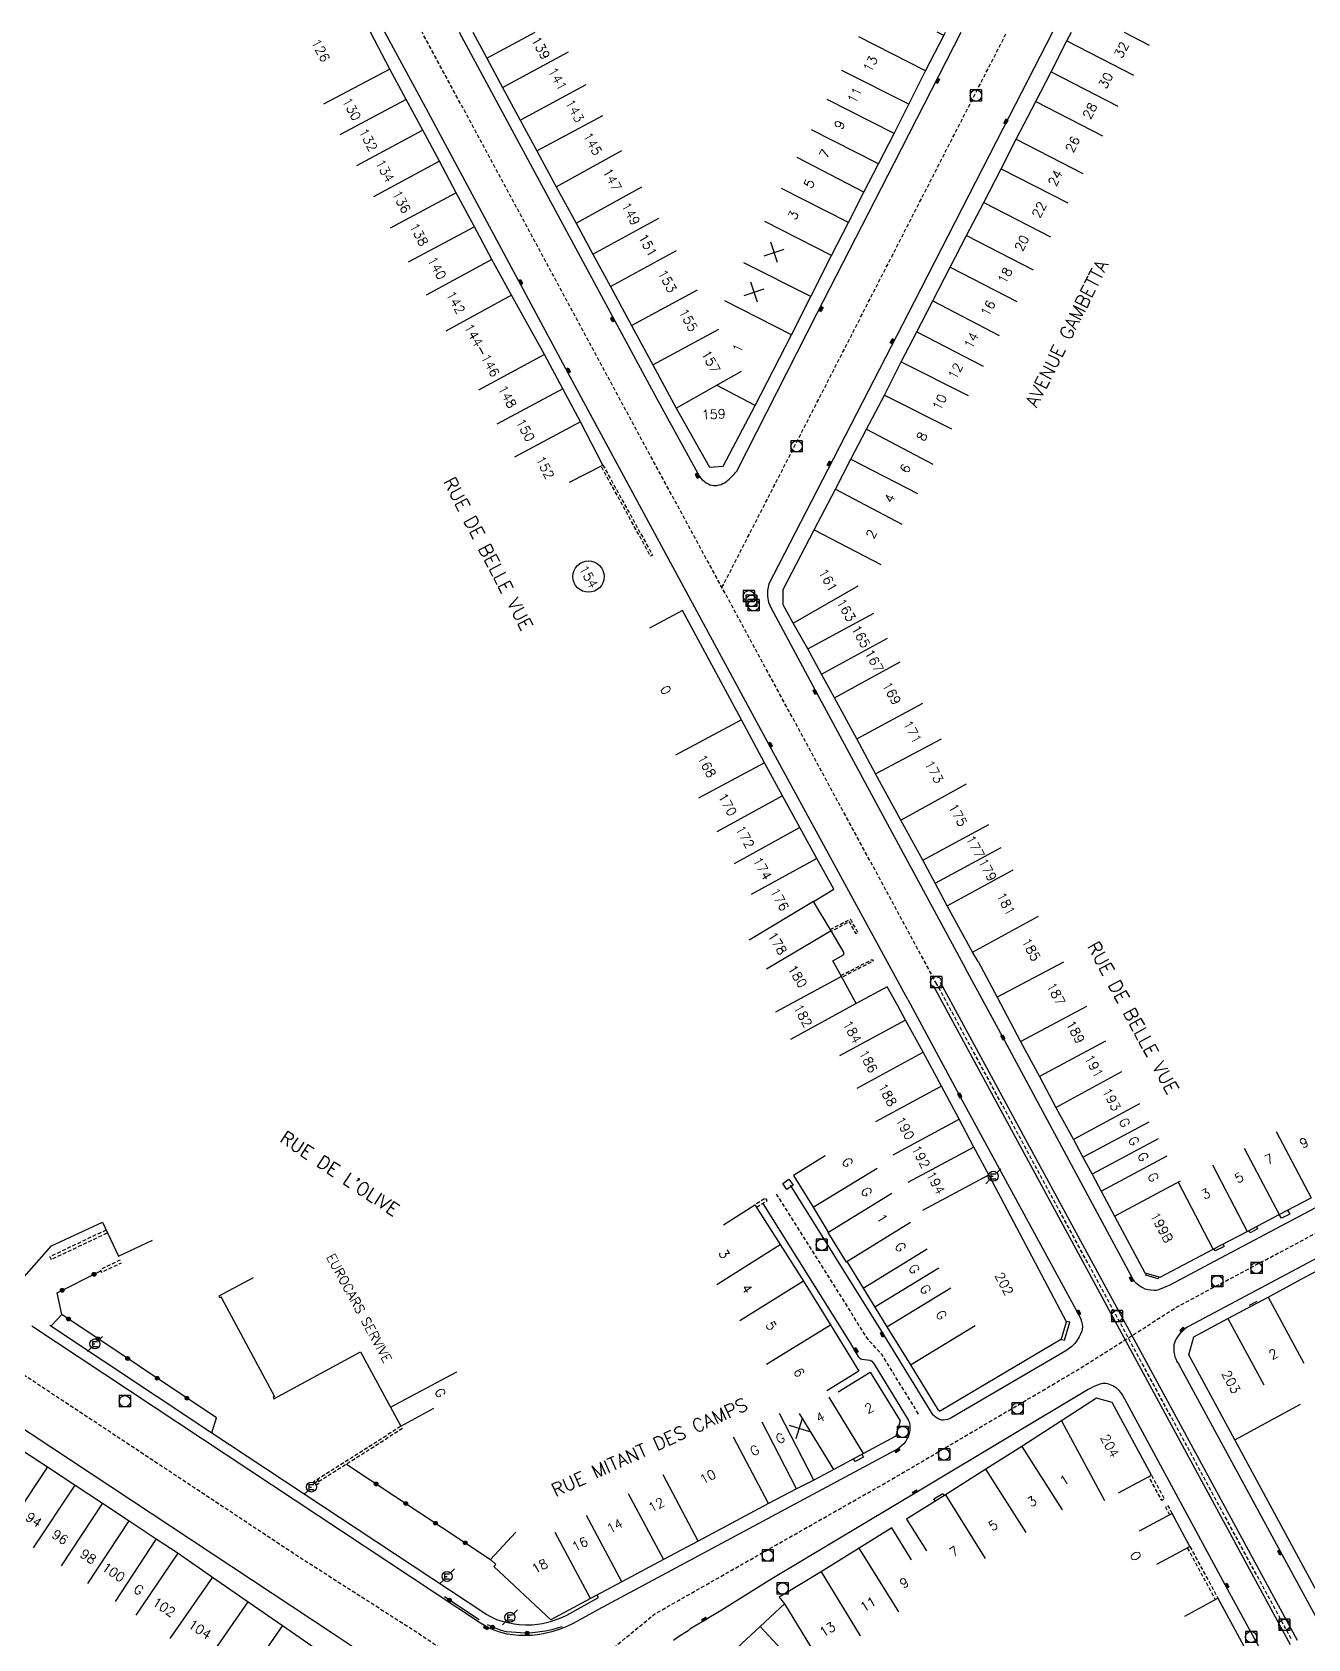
# Model space of a CAD drawing. Header units: millimetres. Extents: x 137000 to 138000, y 128000 to 129000.
# Drawn here: x 137225.4 to 137395.5, y 128785.8 to 129000 of the extents above; entities that cross this region are included whole.
import ezdxf
from ezdxf.enums import TextEntityAlignment as Align

# ---------------------------------------------------------------- set-up
doc = ezdxf.new("R2010")
doc.units = ezdxf.units.MM
doc.linetypes.add('DASHED', pattern=[0.75, 0.5, -0.25])
doc.layers.get('0').update_dxf_attribs({"linetype": 'CONTINUOUS'})
for name, color, linetype in [('w0001', 6, 'DASHED'), ('w0008', 7, 'CONTINUOUS'), ('w0100', 7, 'CONTINUOUS'), ('W0112', 1, 'DASHED'), ('w0322', 7, 'CONTINUOUS'), ('w0400', 7, 'CONTINUOUS'), ('w0420', 7, 'CONTINUOUS'), ('W0471', 7, 'CONTINUOUS'), ('W0700', 7, 'CONTINUOUS'), ('W0984', 7, 'CONTINUOUS'), ('w0989', 7, 'CONTINUOUS'), ('w0991', 7, 'CONTINUOUS'), ('W1102', 7, 'CONTINUOUS')]:
    doc.layers.add(name, color=color, linetype=linetype)
doc.styles.get("Standard").update_dxf_attribs({"font": 'romans.shx', "width": 0.85})

# ---------------------------------------------------------------- blocks, each defined once
blk = doc.blocks.new('T471')
for p, q in [((-0.333334, 0.333334), (-0.333334, -0.333334)), ((-0.333334, 0.333334), (0.333334, 0.333334)), ((-0.333334, 0), (0, 0)), ((0.500001, 0.500001), (1.000002, 1.000002)), ((-0.500001, -0.500001), (-1.000002, -1.000002)), ((-0.333334, -0.333334), (0.333334, -0.333334))]:
    blk.add_line(p, q)
blk.add_ellipse((0, 0), major_axis=(0.471405, 0.471405), ratio=1, start_param=5.4977871438, end_param=11.780972451)
blk = doc.blocks.new('T400')
for p, q in [((-0.15, 0.3), (0.15, 0.3)), ((-0.15, -0.25), (-0.15, 0.3)), ((-0.15, 0.15), (0.15, 0.15)), ((-0.15, 0), (0.15, 0)), ((0.15, 0.3), (0.15, -0.25)), ((-0.15, -0.15), (0.15, -0.15)), ((-0.15, -0.25), (-0.15, -0.3)), ((-0.15, -0.3), (0.15, -0.3)), ((0.15, -0.3), (0.15, -0.25))]:
    blk.add_line(p, q)
blk = doc.blocks.new('T420')
for p, q in [((0.75, 0.75), (-0.75, 0.75)), ((-0.75, 0.75), (-0.75, -0.75)), ((0.75, 0.75), (0.75, -0.75)), ((0.75, -0.75), (-0.75, -0.75))]:
    blk.add_line(p, q)
blk.add_ellipse((0, 0), major_axis=(-0.53, 0.53), ratio=1, start_param=3.926991, end_param=10.210176)
blk = doc.blocks.new('t322o')
at = {"color": 0, "linetype": 'Continuous'}
for radius in [0.25, 0.15]:
    blk.add_circle((0, 0), radius, dxfattribs=at)
blk = doc.blocks.new('t991o')
at = {"color": 0, "linetype": 'Continuous'}
for p, q in [((-1, 1), (1, -1)), ((-1, -1), (1, 1))]:
    blk.add_line(p, q, dxfattribs=at)
blk = doc.blocks.new('t112o')
at = {"color": 0, "linetype": 'Continuous'}
for p, q in [((-0.5, 0.5), (0.5, 0.5)), ((-0.5, -0.5), (-0.5, 0.5)), ((0.5, 0.5), (0.5, -0.5)), ((0.5, -0.5), (-0.5, -0.5))]:
    blk.add_line(p, q, dxfattribs=at)

msp = doc.modelspace()

# ---------------------------------------------------------------- linework, layer by layer
at = {"layer": 'w0001', "flags": 128}
for points in [[(137346.03, 128873.08), (137321.53, 128918.32), (137306.82, 128945.42), (137277.39, 129000)], [(137292.49, 128776), (137308.42, 128789.08), (137324.67, 128798.32), (137340, 128807.02), (137364.55, 128821.47), (137378.3, 128830.16), (137408.28, 128846.05), (137526.91, 128907.59), (137538.05, 128913.29), (137540.02, 128914.42), (137542.64, 128916.75), (137558.45, 128932.08), (137574.46, 128947.84), (137576.91, 128950.26), (137578.5, 128952.6), (137581.34, 128959.3), (137598.22, 129000)], [(137317.39, 128925.94), (137340.2, 128970.39), (137355.37, 129000)], [(137340.38, 128744.2), (137309.73, 128764.41), (137276.85, 128786.51), (137261.05, 128796.62), (137187.73, 128845.12), (137126.44, 128885.61), (137050.41, 128935.93), (137000, 128969.27)], [(137393.31, 128785.76), (137346.04, 128873.08)], [(137343.61, 128815.73), (137338.75, 128823.62), (137336.87, 128825.7), (137324.68, 128845.04)]]:
    msp.add_lwpolyline(points, dxfattribs=at)
at = {"layer": 'w0008', "flags": 128}
for points in [[(137342.19, 128871), (137332.39, 128888.95), (137322.63, 128906.93), (137306.4, 128936.94), (137296.89, 128954.53), (137290.59, 128966.23), (137277.58, 128990.47), (137272.45, 129000)], [(137282.34, 129000), (137302.78, 128962.09), (137308.63, 128951.3), (137314.4, 128940.74), (137314.56, 128940.52), (137314.74, 128940.32), (137314.95, 128940.15), (137315.17, 128939.99), (137315.37, 128939.86), (137315.58, 128939.75), (137315.79, 128939.66), (137316.02, 128939.59), (137316.25, 128939.56), (137316.51, 128939.55), (137316.77, 128939.57), (137317.02, 128939.62), (137317.27, 128939.7), (137317.51, 128939.8), (137317.74, 128939.92), (137317.95, 128940.06), (137318.14, 128940.22), (137318.33, 128940.39), (137318.51, 128940.56), (137318.7, 128940.74), (137318.87, 128940.91), (137319.04, 128941.09), (137319.2, 128941.28), (137319.35, 128941.48), (137330.1, 128962.52), (137340.39, 128982.61), (137349.28, 129000)], [(137361.47, 129000), (137354.84, 128987.09), (137343, 128964.02), (137331.49, 128941.67), (137324.27, 128927.65), (137323.65, 128926.42), (137323.59, 128926.21), (137323.54, 128925.99), (137323.5, 128925.78), (137323.47, 128925.56), (137323.45, 128925.29), (137323.44, 128925.02), (137323.46, 128924.75), (137323.49, 128924.48), (137323.54, 128924.23), (137323.61, 128923.98), (137323.7, 128923.74), (137323.8, 128923.5), (137323.91, 128923.27), (137329.77, 128912.36), (137339.14, 128894.96), (137349.88, 128875.15)], [(137415.76, 128853.42), (137383.13, 128836.11), (137377.01, 128832.9), (137376.38, 128832.6), (137375.6, 128832.31), (137375.31, 128832.23), (137375.01, 128832.21), (137374.6, 128832.24), (137374.19, 128832.31), (137373.84, 128832.41), (137373.51, 128832.55), (137373.24, 128832.7), (137372.98, 128832.88), (137372.69, 128833.13), (137372.42, 128833.4), (137372.31, 128833.53), (137372.22, 128833.67), (137355.1, 128865.49), (137349.88, 128875.15)], [(137342.19, 128871), (137349.39, 128857.65), (137365.12, 128828.68), (137365.25, 128828.38), (137365.35, 128828.08), (137365.42, 128827.72), (137365.45, 128827.36), (137365.43, 128827.07), (137365.37, 128826.8), (137365.22, 128826.4), (137365.03, 128826.02), (137364.76, 128825.58), (137364.45, 128825.16), (137364.27, 128824.95), (137364.05, 128824.76), (137363.24, 128824.18), (137362.51, 128823.73), (137348.05, 128815.26), (137347.76, 128815.12), (137347.46, 128815.01), (137347.17, 128814.95), (137346.88, 128814.92), (137346.73, 128814.93), (137346.59, 128814.97), (137346.32, 128815.07), (137346.07, 128815.19), (137345.94, 128815.28), (137345.82, 128815.38), (137345.69, 128815.5), (137345.56, 128815.61), (137338.58, 128826.97), (137326.54, 128846.26)], [(137416.79, 128847.17), (137379.6, 128827.43), (137379.42, 128827.32), (137379.25, 128827.2), (137378.88, 128826.89), (137378.53, 128826.55), (137378.21, 128826.19), (137377.94, 128825.78), (137377.77, 128825.39), (137377.66, 128824.97), (137377.63, 128824.74), (137377.63, 128824.51), (137377.67, 128824.08), (137377.74, 128823.65), (137377.8, 128823.37), (137377.9, 128823.09), (137378.07, 128822.75), (137378.27, 128822.42), (137390.73, 128799.49), (137397.12, 128787.74)], [(137322.82, 128843.83), (137334.4, 128825.38), (137335.56, 128823.42), (137335.63, 128823.33), (137335.76, 128823.21), (137335.92, 128823.11), (137336.06, 128823.07), (137336.74, 128822.99), (137337.11, 128822.93), (137337.26, 128822.88), (137337.39, 128822.78), (137337.67, 128822.38), (137342.2, 128814.97), (137342.31, 128814.76), (137342.38, 128814.55), (137342.44, 128814.21), (137342.46, 128813.87), (137342.45, 128813.59), (137342.41, 128813.32), (137342.32, 128813), (137342.2, 128812.69), (137342.06, 128812.41), (137341.9, 128812.13), (137341.77, 128811.95), (137341.63, 128811.78), (137341.34, 128811.51), (137341.04, 128811.25), (137340.79, 128811.07), (137340.53, 128810.91), (137300.83, 128789.62), (137297.53, 128787.81), (137296.68, 128787.39), (137295.79, 128787.04), (137294.68, 128786.7), (137293.54, 128786.42), (137292.77, 128786.29), (137291.99, 128786.22), (137291.13, 128786.2), (137290.27, 128786.23), (137289.5, 128786.3), (137288.73, 128786.41), (137288.24, 128786.52), (137287.77, 128786.65), (137287.01, 128786.93), (137286.26, 128787.25), (137285.71, 128787.53), (137285.19, 128787.85), (137248.11, 128812.37), (137225.36, 128827.44)], [(137392.82, 128842.94), (137393.1, 128842.41), (137392.02, 128841.85), (137391.69, 128842.35)], [(137388.66, 128840.75), (137388.82, 128840.44), (137387.82, 128839.91), (137387.66, 128840.22)], [(137384.2, 128838.41), (137384.37, 128838.1), (137383.15, 128837.49), (137382.99, 128837.78)], [(137375.64, 128834.04), (137375.56, 128833.76), (137373.93, 128834.25), (137374.01, 128834.51)], [(137387.76, 128830.27), (137388.77, 128830.78)], [(137227.76, 128827.59), (137249.22, 128813.34), (137286.04, 128789.02), (137286.45, 128788.77), (137286.87, 128788.55), (137287.31, 128788.36), (137287.77, 128788.2), (137288.4, 128788.02), (137289.04, 128787.88), (137289.69, 128787.76), (137290.34, 128787.68), (137291.21, 128787.63), (137292.08, 128787.64), (137292.77, 128787.71), (137293.45, 128787.83), (137294.51, 128788.1), (137295.56, 128788.43), (137296.14, 128788.65), (137296.71, 128788.93), (137300.92, 128791.28), (137300.74, 128791.61)], [(137227.93, 128827.48), (137229.36, 128829.01)], [(137362.66, 128825.7), (137363.08, 128825.58), (137363.76, 128827.97), (137363.33, 128828.09)], [(137217.1, 128818.47), (137265.39, 128786.55), (137273.12, 128781.41)], [(137389.5, 128783.78), (137384.8, 128792.4), (137370.81, 128818.31), (137370.6, 128818.62), (137370.35, 128818.9), (137369.95, 128819.22), (137369.51, 128819.5), (137369.29, 128819.61), (137369.06, 128819.7), (137368.83, 128819.76), (137368.59, 128819.81), (137368.39, 128819.82), (137368.19, 128819.81), (137367.99, 128819.78), (137367.8, 128819.72), (137367.35, 128819.55), (137366.9, 128819.35), (137366.56, 128819.18), (137366.23, 128819), (137344.26, 128805.85), (137324.06, 128793.76), (137317.29, 128789.54), (137313.11, 128787.05), (137312.86, 128786.85), (137311.61, 128786.04), (137311.26, 128785.8), (137310.93, 128785.54)], [(137249.36, 128813.24), (137249.98, 128815.23)], [(137336.06, 128810.37), (137336.25, 128810.01), (137335.14, 128809.42), (137334.95, 128809.77)], [(137345.85, 128804.12), (137345.65, 128804.43), (137346.83, 128805.13), (137347.01, 128804.85)]]:
    msp.add_lwpolyline(points, dxfattribs=at)
at = {"layer": 'w0100', "flags": 128}
for points in [[(137297.07, 128939.98), (137301.51, 128942.28), (137298.52, 128948.05), (137296.15, 128952.46), (137293.7, 128957), (137289.33, 128964.93), (137286.72, 128969.7), (137284.37, 128974.05), (137281.95, 128978.59), (137279.7, 128982.8), (137277.48, 128986.91), (137275.26, 128991.03), (137273.1, 128995.07), (137270.5, 129000)], [(137284.15, 129000), (137286.02, 128996.52), (137288.11, 128992.63), (137290.48, 128988.25), (137292.68, 128984.17), (137295.27, 128979.39), (137297.95, 128974.54), (137300.18, 128970.39), (137302.54, 128966.08), (137305.34, 128960.9), (137308.18, 128955.65), (137311.29, 128949.86), (137315.74, 128942.01), (137317.57, 128942.11), (137321.82, 128950.23), (137326.64, 128959.62), (137329.22, 128964.73), (137331.99, 128970.2), (137334.26, 128974.63), (137336.3, 128978.68), (137338.26, 128982.43), (137340.34, 128986.5), (137342.3, 128990.39), (137344.55, 128994.84), (137346.97, 128999.56), (137347.19, 129000)], [(137351.55, 128876.06), (137350.81, 128877.34), (137347.44, 128883.51), (137345.82, 128886.54), (137344.18, 128889.59), (137341.24, 128894.93), (137337.85, 128901.1), (137335.38, 128905.76), (137332.38, 128911.25), (137330.67, 128914.39), (137328.85, 128917.75), (137326.88, 128921.21), (137325.54, 128923.64), (137325.54, 128925.69), (137329.69, 128933.65), (137332.52, 128939.04), (137334.58, 128943.05), (137336.66, 128947.04), (137339.05, 128951.61), (137341.28, 128956.03), (137343.36, 128960.05), (137345.49, 128964.16), (137347.83, 128968.66), (137350.02, 128972.89), (137352.3, 128977.29), (137354.61, 128981.78), (137356.63, 128985.73), (137359.23, 128990.77), (137361.27, 128994.7), (137363.4, 128998.83), (137364, 129000)], [(137340.81, 128870.25), (137339.42, 128872.72), (137335.29, 128870.48), (137333.31, 128874.1), (137332.16, 128876.18), (137333.61, 128876.97), (137333.68, 128877.24), (137331.94, 128880.18), (137329.61, 128884.06), (137332.32, 128885.71), (137330.03, 128889.83), (137327.77, 128893.93), (137325.47, 128898.16), (137323.06, 128902.58), (137320, 128908.3), (137312.11, 128922.89), (137307.71, 128920.51)], [(137351.55, 128876.06), (137354.1, 128871.31), (137357.21, 128865.43), (137359.72, 128860.73), (137361.93, 128856.63), (137364.26, 128852.36), (137365.52, 128850.01), (137366.74, 128847.72), (137367.97, 128845.45), (137369.73, 128842.14), (137373.79, 128834.57), (137375.84, 128833.98), (137382.9, 128837.73), (137387.44, 128840.1), (137391.69, 128842.35), (137395.95, 128844.56)], [(137331.16, 128850.19), (137326.92, 128847.55), (137329.56, 128843.31), (137331.57, 128839.99), (137331.52, 128839.95), (137333.95, 128836.01), (137334.03, 128836.06), (137336.22, 128832.54), (137337.78, 128829.98), (137339.37, 128827.35), (137342.54, 128822.29), (137346.21, 128816.27), (137346.29, 128816.3), (137346.39, 128816.14), (137346.39, 128816.14), (137362.67, 128825.75), (137363.32, 128828.04), (137353, 128847.62), (137351, 128851.34), (137349.02, 128855.04), (137346.65, 128859.45), (137344.22, 128863.97), (137341.88, 128868.26), (137340.81, 128870.25)], [(137208.5, 128853.14), (137204.09, 128850.79), (137208.08, 128843.28), (137213.27, 128846.03), (137218.46, 128836.33), (137219.74, 128837.01), (137221.1, 128834.46), (137223.34, 128832.92), (137227.98, 128838.16), (137234.76, 128841.32), (137236.92, 128836.78), (137241.43, 128838.93)], [(137403.03, 128790.95), (137398.64, 128788.57), (137397.26, 128791.1), (137385.77, 128812.28), (137379.63, 128823.63), (137380.32, 128826.03), (137384.87, 128828.46), (137390.24, 128831.32), (137394.73, 128833.76), (137397.55, 128835.28), (137401.39, 128837.36), (137405.37, 128839.51), (137410.09, 128842.08), (137415.03, 128844.66), (137419.05, 128846.78), (137423.48, 128849.09), (137425.79, 128844.66)], [(137317.58, 128840.96), (137321.79, 128843.64), (137321.79, 128843.64), (137325.17, 128838.35), (137328.25, 128833.46), (137331.85, 128827.64), (137334.4, 128823.49), (137335.65, 128821.47), (137331.39, 128818.85)], [(137254.86, 128833.92), (137250.27, 128831.44), (137250.36, 128831.26), (137250.56, 128831.37), (137250.67, 128831.15), (137257.72, 128818.06), (137257.52, 128817.94), (137257.63, 128817.76), (137269.19, 128824.04), (137273.19, 128816.67), (137274.57, 128814.13), (137278.96, 128816.52)], [(137332.9, 128818.7), (137337.16, 128821.31), (137341.14, 128814.82), (137340.57, 128812.78), (137336.28, 128810.49), (137332.29, 128808.36), (137329.65, 128806.94), (137327.33, 128805.77), (137323.59, 128803.82), (137314.23, 128798.79), (137309.58, 128796.33), (137304.05, 128793.38), (137299.85, 128791.14), (137294.56, 128788.3), (137286.96, 128795.39), (137287.22, 128795.67), (137286.5, 128796.35), (137289.91, 128800.01)], [(137370.27, 128805.23), (137374.67, 128807.6), (137369.44, 128817.3), (137367.35, 128817.85), (137362.66, 128814.82), (137357.38, 128811.42), (137352.6, 128808.39), (137347.19, 128804.96), (137342.01, 128801.73), (137344.66, 128797.49)], [(137222.95, 128811.64), (137227.46, 128808.68), (137231.11, 128806.26), (137234.76, 128803.84), (137238.31, 128801.49), (137241.93, 128799.12), (137244.88, 128797.21), (137249.46, 128793.99), (137254.19, 128790.7), (137258.76, 128787.55), (137263.86, 128784.05), (137272.3, 128778.22), (137272.26, 128776.13), (137268.03, 128774.04), (137263.28, 128771.68), (137258.75, 128769.45), (137254.26, 128767.23), (137249.82, 128765.07), (137245.77, 128763.23), (137240.74, 128760.99), (137235.26, 128758.55), (137228.8, 128755.65), (137223.56, 128753.28)], [(137375.4, 128795.71), (137379.8, 128798.07), (137377.45, 128802.47), (137373.04, 128800.11)], [(137342.68, 128796.31), (137340.03, 128800.55), (137335.7, 128797.84), (137330.63, 128794.7), (137325.01, 128791.33), (137325.73, 128790.45), (137322.47, 128787.41), (137318.8, 128783.98), (137322.21, 128780.33)], [(137379.13, 128788.79), (137383.53, 128791.17), (137387.83, 128783.23), (137383.44, 128780.84)]]:
    msp.add_lwpolyline(points, dxfattribs=at)
at = {"layer": 'W0112', "flags": 128}
for points in [[(137301.51, 128942.28), (137308.12, 128930.28), (137307.87, 128930.14), (137301.26, 128942.15)], [(137331.84, 128880.34), (137334.51, 128881.73), (137335.5, 128879.91), (137335.27, 128879.78), (137334.4, 128881.38), (137331.97, 128880.11)], [(137333.26, 128874.2), (137337.44, 128876.35), (137337.56, 128876.13), (137333.38, 128873.98)], [(137322.01, 128843.31), (137323.42, 128844.22), (137323.2, 128844.55), (137321.79, 128843.64)], [(137235.26, 128840.27), (137227.74, 128836.7), (137227.91, 128836.34), (137235.43, 128839.91)], [(137237.15, 128836.28), (137234.45, 128835), (137234.63, 128834.64), (137237.33, 128835.92)], [(137274.78, 128813.8), (137263.52, 128806.63), (137263.62, 128806.47), (137263.29, 128806.25), (137262.96, 128806.75), (137274.57, 128814.13)], [(137374.67, 128807.6), (137376.39, 128804.41), (137376.04, 128804.22), (137374.32, 128807.42)], [(137377.45, 128802.47), (137376.89, 128803.52), (137376.53, 128803.33), (137377.1, 128802.28)], [(137379.45, 128797.88), (137383.18, 128790.98)], [(137379.8, 128798.07), (137383.53, 128791.17)]]:
    msp.add_lwpolyline(points, dxfattribs=at)
at = {"layer": 'w0322', "flags": 128}
for points in [[(137249.98, 128815.23), (137229.36, 128829.01), (137228.75, 128831.9), (137234.54, 128834.82)], [(137267.3, 128809.04), (137286.5, 128796.35)], [(137285.01, 128788.3), (137280.4, 128791.38)], [(137296.08, 128787.38), (137295.39, 128787.17), (137294.68, 128786.97), (137294.27, 128786.88), (137293.85, 128786.81), (137292.13, 128786.58), (137291.57, 128786.53), (137291.16, 128786.53), (137289.34, 128786.64), (137288.66, 128786.72), (137288, 128786.89), (137287.04, 128787.22), (137286.1, 128787.63)]]:
    msp.add_lwpolyline(points, dxfattribs=at)
at = {"layer": 'W0700', "flags": 128}
for points in [[(137393.2, 128784.96), (137345.61, 128872.85)], [(137346.51, 128873.34), (137394.1, 128785.59)]]:
    msp.add_lwpolyline(points, dxfattribs=at)
at = {"layer": 'W1102', "flags": 128}
for points in [[(137286.02, 128996.52), (137292.47, 129000)], [(137344.55, 128994.84), (137335.65, 128999.39)], [(137346.97, 128999.56), (137346.1, 129000)], [(137363.4, 128998.83), (137372.29, 128994.26)], [(137371.04, 129000), (137374.37, 128998.28)], [(137288.11, 128992.63), (137296.91, 128997.39)], [(137273.1, 128995.07), (137264.26, 128990.4)], [(137342.3, 128990.39), (137333.38, 128994.9)], [(137361.27, 128994.7), (137370.16, 128990.12)], [(137290.48, 128988.25), (137299.28, 128993)], [(137275.26, 128991.03), (137266.44, 128986.32)], [(137340.34, 128986.5), (137331.41, 128991.01)], [(137359.23, 128990.77), (137368.12, 128986.19)], [(137292.68, 128984.17), (137301.49, 128988.9)], [(137277.48, 128986.91), (137268.67, 128982.17)], [(137338.26, 128982.43), (137329.35, 128986.98)], [(137356.63, 128985.73), (137365.52, 128981.15)], [(137295.27, 128979.39), (137304.03, 128984.21)], [(137279.7, 128982.8), (137270.9, 128978.05)], [(137336.3, 128978.68), (137327.43, 128983.3)], [(137354.61, 128981.78), (137363.51, 128977.22)], [(137297.95, 128974.54), (137306.71, 128979.36)], [(137334.26, 128974.63), (137325.33, 128979.14)], [(137281.95, 128978.59), (137273.12, 128973.88)], [(137352.3, 128977.29), (137361.19, 128972.71)], [(137300.18, 128970.39), (137308.95, 128975.2)], [(137284.37, 128974.05), (137275.55, 128969.34)], [(137331.99, 128970.2), (137323.09, 128974.76)], [(137350.02, 128972.89), (137358.9, 128968.29)], [(137302.54, 128966.08), (137311.31, 128970.88)], [(137286.72, 128969.7), (137277.92, 128964.95)], [(137329.22, 128964.73), (137320.3, 128969.25)], [(137347.83, 128968.66), (137356.71, 128964.07)], [(137289.33, 128964.93), (137280.57, 128960.11)], [(137305.34, 128960.9), (137314.14, 128965.65)], [(137326.64, 128959.62), (137317.75, 128964.19)], [(137345.49, 128964.16), (137354.36, 128959.54)], [(137308.18, 128955.65), (137316.98, 128960.41)], [(137343.36, 128960.05), (137352.24, 128955.45)], [(137293.7, 128957), (137284.9, 128952.24)], [(137341.28, 128956.03), (137350.21, 128951.53)], [(137311.29, 128949.86), (137320, 128954.79)], [(137296.15, 128952.46), (137287.35, 128947.71)], [(137321.82, 128950.23), (137316.68, 128952.91)], [(137339.05, 128951.61), (137347.98, 128947.11)], [(137298.52, 128948.05), (137289.72, 128943.31)], [(137336.66, 128947.04), (137345.53, 128942.41)], [(137334.58, 128943.05), (137343.48, 128938.49)], [(137332.52, 128939.04), (137341.38, 128934.39)], [(137329.69, 128933.65), (137338.56, 128929.03)], [(137326.88, 128921.21), (137335.57, 128926.15)], [(137328.85, 128917.75), (137337.63, 128922.54)], [(137330.67, 128914.39), (137339.46, 128919.18)], [(137332.38, 128911.25), (137341.17, 128916.04)], [(137335.38, 128905.76), (137344.16, 128910.54)], [(137320, 128908.3), (137311.18, 128903.58)], [(137337.85, 128901.1), (137346.68, 128905.78)], [(137323.06, 128902.58), (137314.24, 128897.86)], [(137325.47, 128898.16), (137316.69, 128893.38)], [(137341.24, 128894.93), (137350.01, 128899.75)], [(137327.77, 128893.93), (137319.01, 128889.1)], [(137344.18, 128889.59), (137352.98, 128894.33)], [(137345.82, 128886.54), (137354.62, 128891.28)], [(137330.03, 128889.83), (137321.27, 128885.01)], [(137347.44, 128883.51), (137356.22, 128888.3)], [(137329.61, 128884.06), (137321.03, 128878.91)], [(137350.81, 128877.34), (137359.58, 128882.14)], [(137331.94, 128880.18), (137323.34, 128875.07)], [(137362.92, 128876.01), (137354.1, 128871.31)], [(137333.31, 128874.1), (137324.54, 128869.31)], [(137335.29, 128870.48), (137326.52, 128865.68)], [(137357.21, 128865.43), (137366.04, 128870.12)], [(137341.88, 128868.26), (137333.08, 128863.51)], [(137335.42, 128859.21), (137344.22, 128863.97)], [(137368.53, 128865.46), (137359.72, 128860.73)], [(137361.93, 128856.63), (137370.72, 128861.4)], [(137346.65, 128859.45), (137337.85, 128854.71)], [(137373.06, 128857.12), (137364.26, 128852.36)], [(137340.21, 128850.32), (137349.02, 128855.04)], [(137365.52, 128850.01), (137374.34, 128854.72)], [(137391.31, 128853.42), (137395.95, 128844.56)], [(137351, 128851.34), (137342.19, 128846.61)], [(137375.56, 128852.44), (137366.74, 128847.72)], [(137387.05, 128851.2), (137391.69, 128842.35)], [(137329.56, 128843.31), (137338.09, 128848.54)], [(137367.97, 128845.45), (137376.78, 128850.17)], [(137382.79, 128848.96), (137387.44, 128840.1)], [(137344.17, 128842.92), (137353, 128847.62)], [(137369.73, 128842.14), (137378.55, 128846.85)], [(137382.9, 128837.73), (137378.27, 128846.6)], [(137331.52, 128839.95), (137340.04, 128845.18)], [(137334.03, 128836.06), (137342.53, 128841.33)], [(137316.72, 128833), (137325.17, 128838.35)], [(137336.22, 128832.54), (137344.74, 128837.78)], [(137328.25, 128833.46), (137319.76, 128828.17)], [(137346.33, 128835.17), (137337.78, 128829.98)], [(137339.37, 128827.35), (137347.89, 128832.59)], [(137390.24, 128831.32), (137394.97, 128822.51)], [(137323.34, 128822.39), (137331.85, 128827.64)], [(137342.54, 128822.29), (137351.14, 128827.55)], [(137384.87, 128828.46), (137389.65, 128819.63)], [(137273.19, 128816.67), (137282.01, 128821.39)], [(137336.28, 128810.49), (137331.7, 128817.97)], [(137385.77, 128812.28), (137394.56, 128817.04)], [(137327.33, 128805.77), (137322.76, 128814.66)], [(137329.65, 128806.94), (137325.04, 128815.81)], [(137332.29, 128808.36), (137327.71, 128815.83)], [(137362.66, 128814.82), (137368.39, 128804.21)], [(137323.59, 128803.82), (137318.91, 128812.65)], [(137357.38, 128811.42), (137362.76, 128802.99)], [(137227.46, 128808.68), (137221.94, 128800.34)], [(137357.95, 128799.95), (137352.6, 128808.39)], [(137225.59, 128797.92), (137231.11, 128806.26)], [(137314.23, 128798.79), (137309.53, 128807.62)], [(137234.76, 128803.84), (137229.25, 128795.5)], [(137304.89, 128805.16), (137309.58, 128796.33)], [(137347.19, 128804.96), (137352.51, 128796.5)], [(137232.81, 128793.15), (137238.31, 128801.49)], [(137304.05, 128793.38), (137299.34, 128802.2)], [(137299.85, 128791.14), (137295.15, 128799.96)], [(137241.93, 128799.12), (137236.48, 128790.74)], [(137239.28, 128788.92), (137244.88, 128797.21)], [(137340.99, 128789.35), (137335.7, 128797.84)], [(137249.46, 128793.99), (137243.74, 128785.79)], [(137330.63, 128794.7), (137335.83, 128786.16)], [(137248.5, 128782.48), (137254.19, 128790.7)], [(137325.73, 128790.45), (137330.94, 128781.92)], [(137258.76, 128787.55), (137253.08, 128779.32)], [(137322.47, 128787.41), (137329.3, 128780.1)]]:
    msp.add_lwpolyline(points, dxfattribs=at)
at = {"layer": 'W1102'}
msp.add_circle((137299.59, 128927.4), 2.09, dxfattribs=at)

# ---------------------------------------------------------------- block references
at = {"layer": 'W0112', "rotation": 34.50529727171055}
msp.add_blockref('t112o', (137326.18, 128846.37), dxfattribs=at)
at = {"layer": 'w0322'}
for p, rotation in [((137233.65, 128834.37), 26.73366126956837), ((137229.41, 128832.24), 26.73366126956837), ((137230.23, 128828.42), 146.2491102488576), ((137234.18, 128825.78), 146.2491102488576), ((137238.13, 128823.15), 146.2491102488576), ((137242.08, 128820.51), 146.2491102488576), ((137246.03, 128817.87), 146.2491102488576), ((137271.26, 128806.42), 326.5472974986039), ((137275.22, 128803.8), 326.5472974986039), ((137279.19, 128801.18), 326.5472974986039), ((137283.15, 128798.56), 326.5472974986039), ((137281.06, 128790.93), 146.2644129464896), ((137286.78, 128787.33), 157.4019811653295), ((137291.42, 128786.53), 181.3090754862429)]:
    msp.add_blockref('t322o', p, dxfattribs=dict(at, rotation=rotation))
at = {"layer": 'w0400'}
for p, rotation in [((137346.15, 128993.51), 332.9263886308947), ((137355.25, 128988.05), 152.8243081458316), ((137290.54, 128966.67), 28.21989804909363), ((137302.83, 128961.69), 208.4730372345056), ((137330.6, 128963.09), 332.8779376913038), ((137340.11, 128958.77), 152.7650962126478), ((137296.9, 128954.9), 28.28944120351504), ((137331.7, 128942.47), 152.7650962069126), ((137314.11, 128940.84), 208.6209108699215), ((137329.8, 128912), 208.3032315170999), ((137323.84, 128904.99), 28.4938941239648), ((137354.85, 128865.96), 27.68181441916528), ((137349.1, 128858.22), 26.56498291383377), ((137371.99, 128833.76), 26.96216524458064), ((137364.96, 128829.29), 28.49868411532587), ((137378.78, 128826.99), 312.2017252288372), ((137338.77, 128826.33), 209.8502867695976), ((137335.27, 128824.23), 211.4602564113274), ((137340.77, 128810.88), 301.4444460895319), ((137343.13, 128805.35), 120.8997108944603), ((137391.77, 128797.26), 208.574945851439), ((137384.73, 128792.85), 28.37381439716357), ((137315.03, 128788.36), 121.0108141966902), ((137285.91, 128787.26), 242.219400616164)]:
    msp.add_blockref('T400', p, dxfattribs=dict(at, rotation=rotation))
at = {"layer": 'w0420'}
for p in [(137351.26, 128991.55), (137327.34, 128944.77), (137320.98, 128924.78), (137321.31, 128924.17), (137321.6, 128923.58), (137345.95, 128873.31), (137330.69, 128838.31), (137388.67, 128835.21), (137383.44, 128833.44), (137370.07, 128828.79), (137237.76, 128817.45), (137356.8, 128816.49), (137341.49, 128813.35), (137347.02, 128810.36), (137323.48, 128796.88), (137325.47, 128792.48), (137387.96, 128786.01), (137392.39, 128787.62)]:
    msp.add_blockref('T420', p, dxfattribs=at)
at = {"layer": 'W0471'}
for p in [(137353.57, 128847.45), (137233.76, 128825.09), (137262.64, 128806.01), (137280.73, 128794.09), (137289.11, 128788.65)]:
    msp.add_blockref('T471', p, dxfattribs=at)
at = {"layer": 'w0991'}
for p, rotation in [((137324.36, 128970.63), 63.17420959534647), ((137321.68, 128965.33), 63.24999555178207), ((137327.71, 128813.84), 27.80152880146162)]:
    msp.add_blockref('t991o', p, dxfattribs=dict(at, rotation=rotation))

# ---------------------------------------------------------------- texts
at = {"layer": 'W0984'}
msp.add_text('EUROCARS SERVIVE', height=1.25, rotation=298.4917, dxfattribs=at).set_placement((137269.01, 128829.87), align=Align.MIDDLE)
at = {"layer": 'w0989'}
for s, rotation, p in [('AVENUE GAMBETTA', 63.4227, (137363.36, 128959.84)), ('RUE DE BELLE VUE', 297.6937, (137286.2, 128930.46)), ('RUE DE BELLE VUE', 298.4713, (137372.2, 128868.6)), ("RUE DE L'OLIVE", 326.5105, (137266.42, 128847.82)), ('RUE MITANT DES CAMPS', 24.3796, (137307.72, 128811.33))]:
    msp.add_text(s, height=1.75, rotation=rotation, dxfattribs=at).set_placement(p, align=Align.MIDDLE)
at = {"layer": 'w0991'}
for s, rotation, p in [('126', 297.8537, (137263.86, 128997.57)), ('139', 298.3463, (137293.23, 128997.9)), ('32', 62.672, (137370.66, 128997.64)), ('13', 63.2087, (137337.18, 128995.77)), ('141', 298.3902, (137295.46, 128993.77)), ('30', 62.7799, (137368.56, 128993.56)), ('11', 63.1735, (137335.07, 128991.6)), ('130', 298.1289, (137268.01, 128989.75)), ('143', 298.231, (137297.75, 128989.52)), ('28', 62.5421, (137366.46, 128989.51)), ('9', 62.9181, (137333.07, 128987.65)), ('132', 298.2711, (137270.21, 128985.65)), ('145', 298.5443, (137300.12, 128985.12)), ('26', 62.7466, (137364.15, 128985.04)), ('7', 62.4683, (137331.07, 128983.79)), ('134', 298.384, (137272.43, 128981.53)), ('147', 298.8471, (137302.74, 128980.34)), ('24', 62.8679, (137361.85, 128980.56)), ('5', 63.2053, (137329.03, 128979.81)), ('136', 298.0976, (137274.65, 128977.4)), ('149', 298.2991, (137305.23, 128975.78)), ('22', 62.762, (137359.68, 128976.33)), ('3', 62.8758, (137326.89, 128975.61)), ('138', 298.104, (137276.98, 128973.03)), ('151', 298.6996, (137307.5, 128971.6)), ('20', 62.6175, (137357.37, 128971.87)), ('140', 298.3658, (137279.38, 128968.55)), ('18', 62.6476, (137355.14, 128967.56)), ('153', 298.3667, (137310.1, 128966.81)), ('142', 298.6918, (137281.88, 128963.96)), ('16', 62.4792, (137352.87, 128963.18)), ('155', 298.4591, (137312.91, 128961.61)), ('144-146', 298.8237, (137285.38, 128957.59)), ('1', 62.7832, (137319.51, 128957.86)), ('14', 62.6119, (137350.64, 128958.89)), ('157', 298.2722, (137315.9, 128956.07)), ('12', 62.642, (137348.53, 128954.82)), ('148', 298.3948, (137288.76, 128951.4)), ('10', 63.2571, (137346.41, 128950.67)), ('159', 3.0227, (137316.29, 128949.05)), ('150', 298.3055, (137291.17, 128946.94)), ('8', 62.4171, (137344.06, 128946.09)), ('152', 297.3895, (137293.8, 128941.95)), ('6', 62.4281, (137341.83, 128941.81)), ('4', 62.8473, (137339.78, 128937.85)), ('2', 62.2868, (137337.3, 128933.09)), ('154', 299.4516, (137299.59, 128927.4)), ('161', 298.7779, (137331.54, 128926.93)), ('163', 299.6388, (137333.95, 128922.94)), ('165', 298.5771, (137335.91, 128919.42)), ('167', 298.5625, (137337.68, 128916.17)), ('0', 298.3964, (137309.9, 128912.27)), ('169', 298.5632, (137340.03, 128911.85)), ('171', 297.9235, (137342.8, 128906.71)), ('168', 298.1522, (137315.36, 128902.14)), ('173', 298.8526, (137345.68, 128901.39)), ('170', 298.5901, (137318.12, 128897.02)), ('175', 298.7837, (137348.84, 128895.63)), ('172', 298.5179, (137320.47, 128892.7)), ('177', 298.2747, (137351.16, 128891.38)), ('174', 298.8757, (137322.77, 128888.5)), ('179', 298.1809, (137352.8, 128888.33)), ('176', 299.1101, (137325.06, 128884.37)), ('181', 298.6306, (137355.27, 128883.78)), ('178', 300.9528, (137324.77, 128878.52)), ('185', 298.2137, (137358.62, 128877.68)), ('180', 301.7634, (137327.46, 128874.11)), ('187', 298.2137, (137361.94, 128871.76)), ('182', 298.6497, (137328.19, 128868.87)), ('184', 298.2137, (137334.77, 128866.7)), ('189', 298.2137, (137364.53, 128866.7)), ('186', 298.2137, (137336.89, 128862.78)), ('191', 298.2137, (137367, 128862.14)), ('188', 298.2137, (137339.46, 128858.31)), ('193', 298.2137, (137369.35, 128857.69)), ('190', 298.2137, (137341.81, 128853.86)), ('G', 298.2137, (137371.08, 128854.61)), ('192', 298.2137, (137343.91, 128850.04)), ('G', 298.2137, (137372.31, 128852.14)), ('9', 27.6674, (137395.01, 128851.92)), ('G', 302.5351, (137334.14, 128849.3)), ('G', 298.2137, (137373.55, 128850.04)), ('7', 27.6674, (137390.36, 128849.73)), ('194', 298.2137, (137345.88, 128846.58)), ('G', 298.2137, (137374.91, 128847.32)), ('5', 27.6674, (137386.35, 128847.27)), ('G', 302.5351, (137336.67, 128845.37)), ('3', 27.6674, (137381.91, 128845.11)), ('1', 302.5351, (137338.78, 128841.84)), ('199B', 298.3832, (137376.03, 128840.63)), ('G', 302.5351, (137341.2, 128838.01)), ('3', 302.5351, (137317.68, 128837.08)), ('G', 302.5351, (137343.02, 128835.09)), ('202', 297.792, (137355.03, 128833.1)), ('4', 302.5351, (137320.73, 128832.47)), ('G', 302.5351, (137344.53, 128832.37)), ('G', 302.5351, (137346.65, 128828.94)), ('5', 302.5351, (137323.96, 128827.53)), ('2', 28.3164, (137390.92, 128823.75)), ('6', 302.5351, (137327.69, 128821.28)), ('203', 298.3832, (137385.29, 128820.02)), ('G', 298.4917, (137279.83, 128818.57)), ('2', 28.1111, (137337.01, 128816.55)), ('4', 28.1111, (137330.51, 128815.33)), ('G', 28.1111, (137325.17, 128812.51)), ('204', 298.3832, (137369.11, 128811.5)), ('G', 28.1111, (137321.74, 128810.9)), ('10', 28.0602, (137315.49, 128807.37)), ('1', 32.1986, (137363.06, 128806.93)), ('12', 28.0602, (137308.63, 128803.64)), ('3', 32.1986, (137358.73, 128804.09)), ('94', 326.314, (137225.62, 128801.65)), ('14', 28.0602, (137303.09, 128800.82)), ('5', 32.1986, (137353.55, 128800.88)), ('96', 326.314, (137229.12, 128799.32)), ('16', 28.0602, (137298.45, 128798.4)), ('98', 326.314, (137232.88, 128796.74)), ('7', 32.1986, (137348.32, 128797.41)), ('O', 298.3832, (137372.57, 128796.81)), ('100', 326.314, (137236.24, 128794.66)), ('18', 28.0602, (137293.08, 128795.46)), ('G', 326.314, (137239.61, 128792.33)), ('9', 31.3482, (137341.69, 128793.23)), ('102', 326.314, (137242.98, 128790)), ('11', 31.3482, (137336.87, 128790.39)), ('104', 326.314, (137247.77, 128787.03)), ('13', 31.3482, (137331.44, 128787.02))]:
    msp.add_text(s, height=1.25, rotation=rotation, dxfattribs=at).set_placement(p, align=Align.MIDDLE)

doc.saveas('drawing.dxf')
